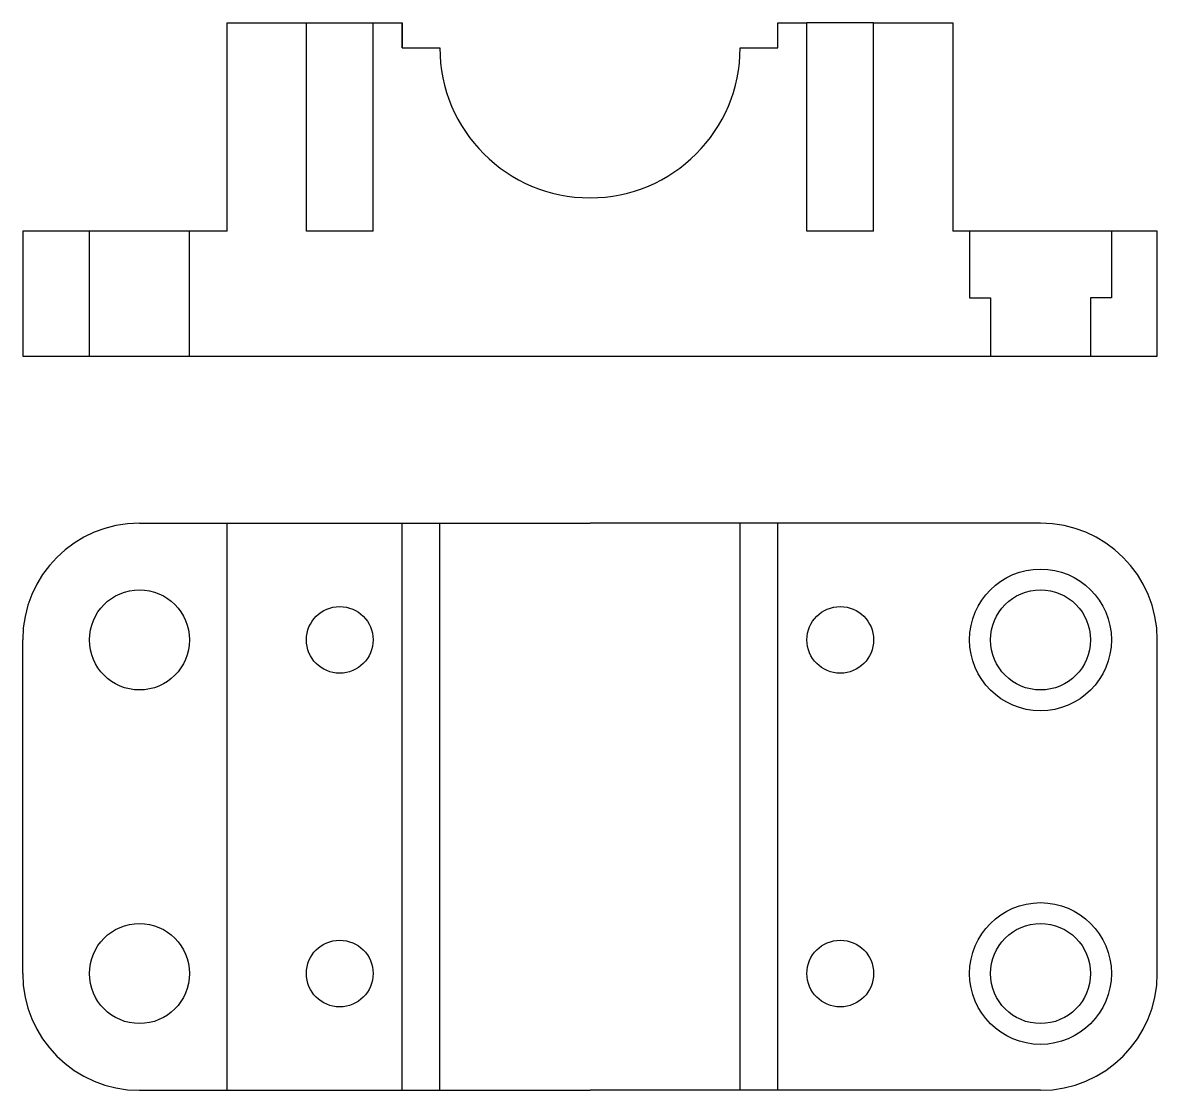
# Model space of a CAD drawing. Header units: millimetres. Extents: x 20 to 156, y 20 to 148.
import ezdxf

# ---------------------------------------------------------------- set-up
doc = ezdxf.new("R2010")
doc.units = ezdxf.units.MM

msp = doc.modelspace()

# ---------------------------------------------------------------- linework, layer by layer
for p, q in [((44.5, 123), (44.5, 148)), ((44.5, 148), (65.5, 148)), ((54, 123), (54, 148)), ((62, 123), (62, 148)), ((65.5, 148), (65.5, 145)), ((65.5, 145), (65.5, 148)), ((110.5, 145), (110.5, 148)), ((110.5, 148), (114, 148)), ((114, 123), (114, 148)), ((122, 148), (114, 148)), ((122, 123), (122, 148)), ((122, 148), (131.5, 148)), ((131.5, 148), (131.5, 123)), ((65.5, 145), (70, 145)), ((106, 145), (110.5, 145)), ((20, 123), (20, 108)), ((44.5, 123), (20, 123)), ((28, 108), (28, 123)), ((40, 108), (40, 123)), ((62, 123), (54, 123)), ((122, 123), (114, 123)), ((133.5, 123), (131.5, 123)), ((133.5, 123), (133.5, 115)), ((150.5, 123), (133.5, 123)), ((156, 123), (150.5, 123)), ((150.5, 123), (150.5, 115)), ((156, 108), (156, 123)), ((133.5, 115), (136, 115)), ((136, 115), (136, 108)), ((150.5, 115), (148, 115)), ((148, 115), (148, 108)), ((20, 108), (156, 108)), ((34, 88), (88, 88)), ((44.5, 20), (44.5, 88)), ((65.5, 20), (65.5, 88)), ((70, 20), (70, 88)), ((142, 88), (88, 88)), ((106, 20), (106, 88)), ((110.5, 20), (110.5, 88)), ((20, 34), (20, 74)), ((156, 34), (156, 74)), ((34, 20), (44.5, 20)), ((44.5, 20), (58, 20)), ((58, 20), (65.5, 20)), ((65.5, 20), (70, 20)), ((70, 20), (88, 20)), ((106, 20), (88, 20)), ((110.5, 20), (106, 20)), ((118, 20), (110.5, 20)), ((131.5, 20), (118, 20)), ((142, 20), (131.5, 20))]:
    msp.add_line(p, q)
for centre, radius in [((142, 74), 8.5), ((34, 74), 6), ((142, 74), 6), ((58, 74), 4), ((118, 74), 4), ((142, 34), 8.5), ((34, 34), 6), ((142, 34), 6), ((58, 34), 4), ((118, 34), 4)]:
    msp.add_circle(centre, radius)
for centre, radius, start, end in [((88, 145), 18, 180, 0), ((34, 74), 14, 90, 180), ((142, 74), 14, 0, 90), ((34, 34), 14, 180, 270), ((142, 34), 14, 270, 0)]:
    msp.add_arc(centre, radius, start, end)

doc.saveas('drawing.dxf')
